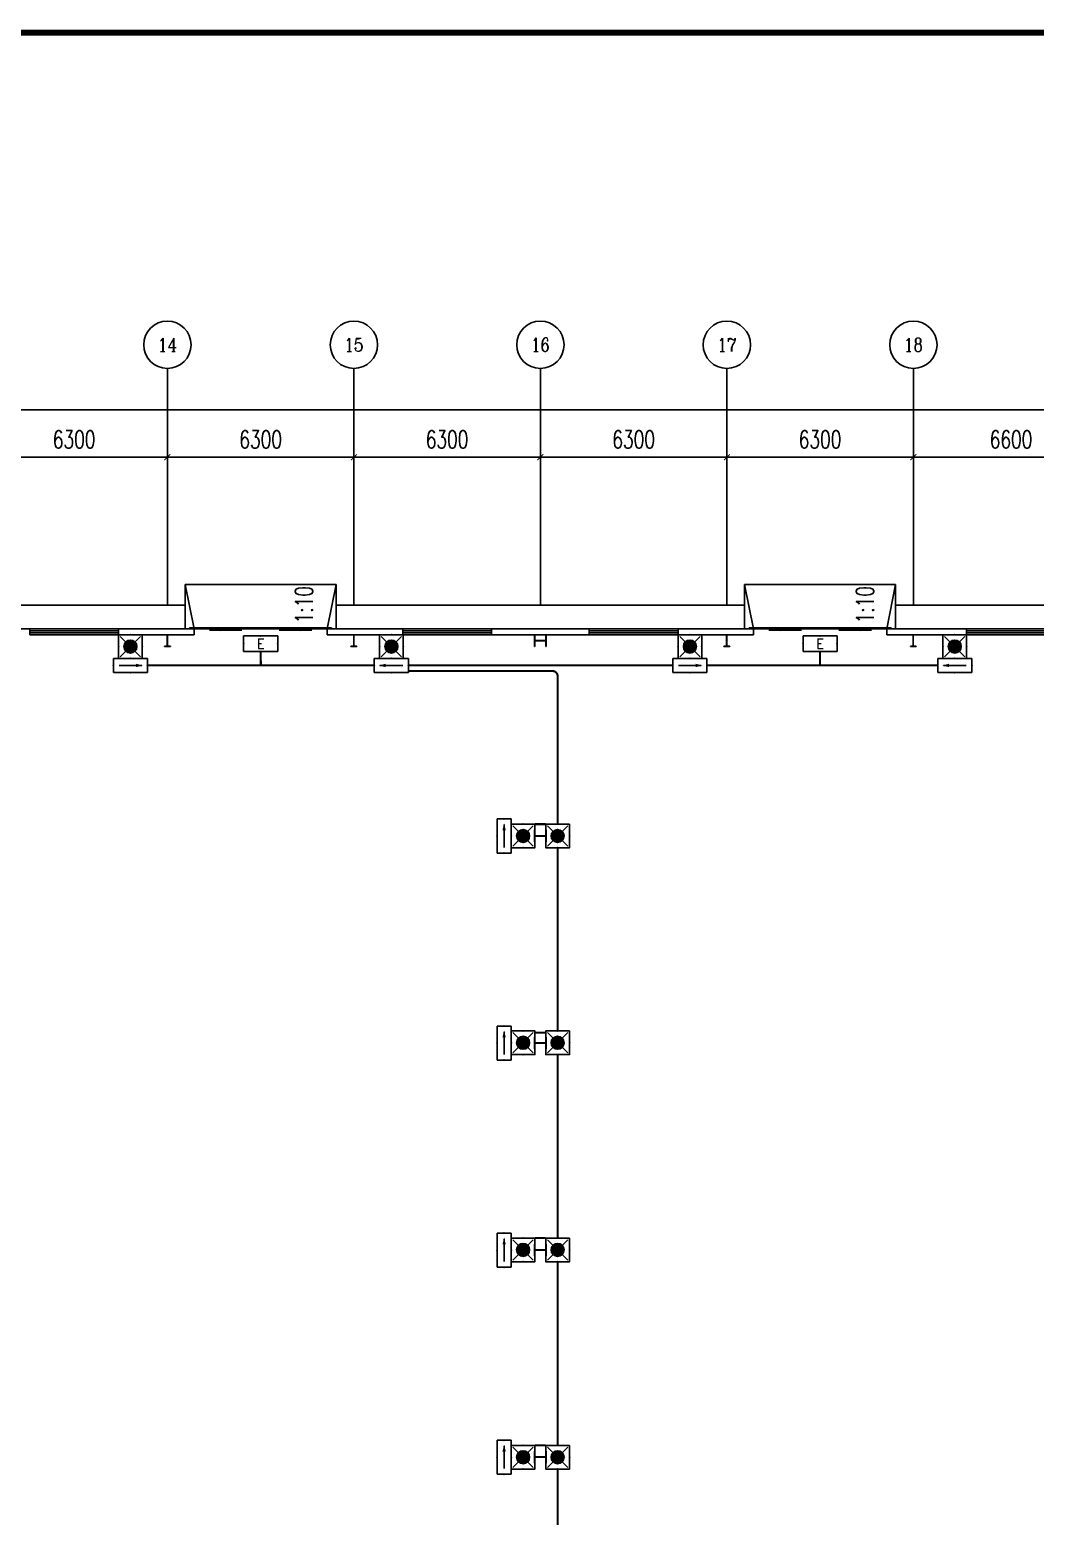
# Model space of a CAD drawing. Extents: x -417156 to 1571408, y 205758 to 1045562.
# Drawn here: x 1142252 to 1176220, y 934454 to 984703 of the extents above; entities that cross this region are included whole.
import ezdxf
from ezdxf.enums import TextEntityAlignment as Align

# ---------------------------------------------------------------- set-up
doc = ezdxf.new("R2010")
doc.units = 0
doc.header["$LTSCALE"] = 1000
doc.header["$MEASUREMENT"] = 0
doc.layers.get('0').update_dxf_attribs({"linetype": 'CONTINUOUS'})
doc.layers.get('DEFPOINTS').update_dxf_attribs({"linetype": 'CONTINUOUS'})
for name, color, linetype in [('AXIS', 3, 'CONTINUOUS'), ('AXIS_TEXT', 7, 'CONTINUOUS'), ('COLUMN', 99, 'CONTINUOUS'), ('DIM_SYMB', 3, 'CONTINUOUS'), ('EQUIP-照明', 3, 'CONTINUOUS'), ('GROUND', 2, 'CONTINUOUS'), ('PUB_TEXT', 7, 'CONTINUOUS'), ('PUB_TITLE', 4, 'CONTINUOUS'), ('STAIR', 2, 'CONTINUOUS'), ('WALL', 9, 'CONTINUOUS'), ('WINDOW', 99, 'CONTINUOUS'), ('WIRE-照明', 1, 'CONTINUOUS')]:
    doc.layers.add(name, color=color, linetype=linetype)
doc.styles.add('_TCH_AXIS', font='COMPLEX', dxfattribs={"bigfont": 'GBCBIG'})
doc.styles.add('_TCH_DIM', font='SIMPLEX', dxfattribs={"bigfont": 'GBCBIG'})
doc.styles.add('_TEL_DIM', font='SIMPLEX', dxfattribs={"width": 0.8, "height": 3.5, "bigfont": 'HZTXT'})
doc.styles.add('COMPLEX', font='COMPLEX')
doc.styles.add('DIM_FONT', font='SIMPLEX', dxfattribs={"width": 0.7, "bigfont": 'GBCBIG'})
doc.styles.get("Standard").update_dxf_attribs({"font": 'gbenor.shx', "bigfont": 'gbcbig.shx'})
doc.dimstyles.new('DIMN200', dxfattribs={"dimscale": 2, "dimtxt": 300, "dimasz": 100, "dimexe": 250, "dimexo": 300, "dimgap": 150, "dimtad": 1, "dimdec": 0, "dimzin": 0, "dimtxsty": 'DIM_FONT', "dimblk": 'ARCHTICK', "dimcen": 0.09, "dimclrt": 7, "dimazin": 3, "dimtfac": 1, "dimtdec": 0, "dimtix": 1, "dimtmove": 0, "dimatfit": 3, "dimtolj": 1, "dimtzin": 0})

# ---------------------------------------------------------------- blocks, each defined once
blk = doc.blocks.new('$WINLIB2D$00000001')
for p, q in [((-0.5, 0.5), (0.5, 0.5)), ((-0.5, 0.5), (-0.5, -0.5)), ((0.5, -0.5), (0.5, 0.5)), ((0.5, 0.167), (-0.5, 0.167)), ((0.5, -0.167), (-0.5, -0.167)), ((-0.5, -0.5), (0.5, -0.5))]:
    blk.add_line(p, q)
blk = doc.blocks.new('$DORLIB2D$00000130')
at = {"color": 0, "linetype": 'CONTINUOUS'}
for p, q in [((-0.533, 0.66), (-0.533, 0.513)), ((0, 0.66), (-0.533, 0.66)), ((0, 0.513), (0, 0.66)), ((0.533, 0.66), (0, 0.66)), ((0.533, 0.66), (0.533, 0.513)), ((0, 0.513), (-0.533, 0.513)), ((0.533, 0.513), (0, 0.513)), ((-0.385, 0.269), (-0.14, 0.269)), ((-0.385, 0.269), (-0.3, 0.214)), ((-0.3, 0.214), (-0.3, 0.269)), ((0.385, 0.269), (0.14, 0.269)), ((0.3, 0.214), (0.3, 0.269)), ((0.385, 0.269), (0.3, 0.214))]:
    blk.add_line(p, q, dxfattribs=at)
blk = doc.blocks.new('_AXISO')
blk.add_circle((0, 0), 0.5)
at = {"layer": 'AXIS_TEXT', "style": 'COMPLEX', "width": 1.041667}
blk.add_attdef('A', text='', height=0.56, dxfattribs=at).set_placement((-0.25, -0.28), (0.25, -0.28), align=Align.FIT)
blk = doc.blocks.new('_ARCHTICK')
at = {"color": 0, "linetype": 'BYBLOCK', "const_width": 0.15}
blk.add_lwpolyline([(-0.5, -0.5), (0.5, 0.5)], dxfattribs=at)
blk = doc.blocks.new('*D106')
at = {"layer": 'AXIS', "color": 0}
for p, q in [((237909, 287558), (237909, 294058)), ((352309, 287558), (352309, 294058)), ((237909, 293558), (352309, 293558))]:
    blk.add_line(p, q, dxfattribs=at)
at = {"layer": 'DEFPOINTS', "color": 0}
for p in [(352309, 293558), (237909, 286958), (352309, 286958)]:
    blk.add_point(p, dxfattribs=at)
at = {"layer": 'AXIS', "color": 0, "xscale": 200, "yscale": 200, "zscale": 200, "rotation": 180}
blk.add_blockref('_ARCHTICK', (237909, 293558), dxfattribs=at)
at = {"layer": 'AXIS', "color": 0, "xscale": 200, "yscale": 200, "zscale": 200}
blk.add_blockref('_ARCHTICK', (352309, 293558), dxfattribs=at)
at = {"layer": 'AXIS', "color": 7, "insert": (295109, 294158), "char_height": 600, "attachment_point": 5, "style": 'DIM_FONT'}
blk.add_mtext('\\A1;114400', dxfattribs=at)
blk = doc.blocks.new('*D120')
at = {"layer": 'AXIS', "color": 0}
for p, q in [((314009, 287558), (314009, 292458)), ((320309, 287558), (320309, 292458)), ((314009, 291958), (320309, 291958))]:
    blk.add_line(p, q, dxfattribs=at)
at = {"layer": 'DEFPOINTS', "color": 0}
for p in [(320309, 291958), (314009, 286958), (320309, 286958)]:
    blk.add_point(p, dxfattribs=at)
at = {"layer": 'AXIS', "color": 0, "xscale": 200, "yscale": 200, "zscale": 200, "rotation": 180}
blk.add_blockref('_ARCHTICK', (314009, 291958), dxfattribs=at)
at = {"layer": 'AXIS', "color": 0, "xscale": 200, "yscale": 200, "zscale": 200}
blk.add_blockref('_ARCHTICK', (320309, 291958), dxfattribs=at)
at = {"layer": 'AXIS', "color": 7, "insert": (317159, 292558), "char_height": 600, "attachment_point": 5, "style": 'DIM_FONT'}
blk.add_mtext('\\A1;6300', dxfattribs=at)
blk = doc.blocks.new('*D121')
at = {"layer": 'AXIS', "color": 0}
for p, q in [((320309, 287558), (320309, 292458)), ((326609, 287558), (326609, 292458)), ((320309, 291958), (326609, 291958))]:
    blk.add_line(p, q, dxfattribs=at)
at = {"layer": 'DEFPOINTS', "color": 0}
for p in [(326609, 291958), (320309, 286958), (326609, 286958)]:
    blk.add_point(p, dxfattribs=at)
at = {"layer": 'AXIS', "color": 0, "xscale": 200, "yscale": 200, "zscale": 200, "rotation": 180}
blk.add_blockref('_ARCHTICK', (320309, 291958), dxfattribs=at)
at = {"layer": 'AXIS', "color": 0, "xscale": 200, "yscale": 200, "zscale": 200}
blk.add_blockref('_ARCHTICK', (326609, 291958), dxfattribs=at)
at = {"layer": 'AXIS', "color": 7, "insert": (323459, 292558), "char_height": 600, "attachment_point": 5, "style": 'DIM_FONT'}
blk.add_mtext('\\A1;6300', dxfattribs=at)
blk = doc.blocks.new('*D122')
at = {"layer": 'AXIS', "color": 0}
for p, q in [((326609, 287558), (326609, 292458)), ((332909, 287558), (332909, 292458)), ((326609, 291958), (332909, 291958))]:
    blk.add_line(p, q, dxfattribs=at)
at = {"layer": 'DEFPOINTS', "color": 0}
for p in [(332909, 291958), (326609, 286958), (332909, 286958)]:
    blk.add_point(p, dxfattribs=at)
at = {"layer": 'AXIS', "color": 0, "xscale": 200, "yscale": 200, "zscale": 200, "rotation": 180}
blk.add_blockref('_ARCHTICK', (326609, 291958), dxfattribs=at)
at = {"layer": 'AXIS', "color": 0, "xscale": 200, "yscale": 200, "zscale": 200}
blk.add_blockref('_ARCHTICK', (332909, 291958), dxfattribs=at)
at = {"layer": 'AXIS', "color": 7, "insert": (329759, 292558), "char_height": 600, "attachment_point": 5, "style": 'DIM_FONT'}
blk.add_mtext('\\A1;6300', dxfattribs=at)
blk = doc.blocks.new('*D123')
at = {"layer": 'AXIS', "color": 0}
for p, q in [((332909, 287558), (332909, 292458)), ((339209, 287558), (339209, 292458)), ((332909, 291958), (339209, 291958))]:
    blk.add_line(p, q, dxfattribs=at)
at = {"layer": 'DEFPOINTS', "color": 0}
for p in [(339209, 291958), (332909, 286958), (339209, 286958)]:
    blk.add_point(p, dxfattribs=at)
at = {"layer": 'AXIS', "color": 0, "xscale": 200, "yscale": 200, "zscale": 200, "rotation": 180}
blk.add_blockref('_ARCHTICK', (332909, 291958), dxfattribs=at)
at = {"layer": 'AXIS', "color": 0, "xscale": 200, "yscale": 200, "zscale": 200}
blk.add_blockref('_ARCHTICK', (339209, 291958), dxfattribs=at)
at = {"layer": 'AXIS', "color": 7, "insert": (336059, 292558), "char_height": 600, "attachment_point": 5, "style": 'DIM_FONT'}
blk.add_mtext('\\A1;6300', dxfattribs=at)
blk = doc.blocks.new('*D124')
at = {"layer": 'AXIS', "color": 0}
for p, q in [((339209, 287558), (339209, 292458)), ((345509, 287558), (345509, 292458)), ((339209, 291958), (345509, 291958))]:
    blk.add_line(p, q, dxfattribs=at)
at = {"layer": 'DEFPOINTS', "color": 0}
for p in [(345509, 291958), (339209, 286958), (345509, 286958)]:
    blk.add_point(p, dxfattribs=at)
at = {"layer": 'AXIS', "color": 0, "xscale": 200, "yscale": 200, "zscale": 200, "rotation": 180}
blk.add_blockref('_ARCHTICK', (339209, 291958), dxfattribs=at)
at = {"layer": 'AXIS', "color": 0, "xscale": 200, "yscale": 200, "zscale": 200}
blk.add_blockref('_ARCHTICK', (345509, 291958), dxfattribs=at)
at = {"layer": 'AXIS', "color": 7, "insert": (342359, 292558), "char_height": 600, "attachment_point": 5, "style": 'DIM_FONT'}
blk.add_mtext('\\A1;6300', dxfattribs=at)
blk = doc.blocks.new('*D125')
at = {"layer": 'AXIS', "color": 0}
for p, q in [((345509, 287558), (345509, 292458)), ((352109, 287558), (352109, 292458)), ((345509, 291958), (352109, 291958))]:
    blk.add_line(p, q, dxfattribs=at)
at = {"layer": 'DEFPOINTS', "color": 0}
for p in [(352109, 291958), (345509, 286958), (352109, 286958)]:
    blk.add_point(p, dxfattribs=at)
at = {"layer": 'AXIS', "color": 0, "xscale": 200, "yscale": 200, "zscale": 200, "rotation": 180}
blk.add_blockref('_ARCHTICK', (345509, 291958), dxfattribs=at)
at = {"layer": 'AXIS', "color": 0, "xscale": 200, "yscale": 200, "zscale": 200}
blk.add_blockref('_ARCHTICK', (352109, 291958), dxfattribs=at)
at = {"layer": 'AXIS', "color": 7, "insert": (348809, 292558), "char_height": 600, "attachment_point": 5, "style": 'DIM_FONT'}
blk.add_mtext('\\A1;6600', dxfattribs=at)
blk = doc.blocks.new('$EQUIP$00001167')
for p, q in [((-0.429, 0.429), (0.429, -0.429)), ((-0.429, -0.429), (0.429, 0.429))]:
    blk.add_line(p, q)
blk.add_lwpolyline([(-0.5, 0.5), (-0.5, -0.5), (0.5, -0.5), (0.5, 0.5)], close=True)
blk.add_circle((0, 0), 0.275)
for p in [(-0.5, 0), (0, 0.5), (0.5, 0), (0, -0.5)]:
    blk.add_point(p)
for points in [[(-0.238, 0.137), (0.238, 0.137), (-0.275, 0), (0.275, 0)], [(-0.238, -0.137), (0.238, -0.137), (-0.275, 0), (0.275, 0)], [(-0.137, 0.238), (0.137, 0.238), (-0.238, 0.137), (0.238, 0.137)], [(0, 0.275), (0, 0.275), (-0.137, 0.238), (0.137, 0.238)], [(-0.137, -0.238), (0.137, -0.238), (-0.238, -0.137), (0.238, -0.137)], [(0, -0.275), (0, -0.275), (-0.137, -0.238), (0.137, -0.238)]]:
    blk.add_solid(points)
at = {"flags": 9}
blk.add_attdef('A', (0, 0), '', height=0.00002, dxfattribs=at)
blk = doc.blocks.new('$EQUIP$00001686')
for p, q in [((0.72, 0.6), (-0.72, 0.6)), ((-0.72, 0.6), (-0.72, 0)), ((-0.72, 0), (0.72, 0)), ((0.72, 0), (0.72, 0.6))]:
    blk.add_line(p, q)
at = {"color": 7}
blk.add_line((-0.48, 0.3), (0.48, 0.3), dxfattribs=at)
for p in [(-0.72, 0.3), (0, 0.6), (0, 0), (0.72, 0.3)]:
    blk.add_point(p)
blk.add_solid([(-0.24, 0.228), (-0.528, 0.3), (-0.24, 0.372)])
blk = doc.blocks.new('$EQUIP$00001776')
for p, q in [((0.72, 0.66), (-0.72, 0.66)), ((-0.72, 0.66), (-0.72, 0)), ((0.72, 0), (0.72, 0.66)), ((-0.72, 0), (0.72, 0))]:
    blk.add_line(p, q)
for p in [(0, 0.66), (-0.72, 0.33), (0, 0), (0.72, 0.33)]:
    blk.add_point(p)
blk = doc.blocks.new('E22')
at = {"layer": 'AXIS', "color": 8}
for p, q in [((320309, 286957.7), (320309, 294957.7)), ((326609, 286957.7), (326609, 294957.7)), ((332909, 286957.7), (332909, 294957.7)), ((339209, 286957.7), (339209, 294957.7)), ((345509, 286957.7), (345509, 294957.7))]:
    blk.add_line(p, q, dxfattribs=at)
at = {"layer": 'COLUMN', "color": 8}
for p, q in [((320409, 285957.7), (320209, 285957.7)), ((320209, 285957.7), (320209, 285947.7)), ((320209, 285947.7), (320296.8, 285947.7)), ((320296.8, 285947.7), (320301.8, 285942.7)), ((320301.8, 285942.7), (320301.8, 285572.7)), ((320307.8, 285942.7), (320312.8, 285947.7)), ((320307.8, 285572.7), (320307.8, 285942.7)), ((320312.8, 285947.7), (320409, 285947.7)), ((320409, 285947.7), (320409, 285957.7)), ((326709, 285957.7), (326509, 285957.7)), ((326509, 285957.7), (326509, 285947.7)), ((326509, 285947.7), (326596.8, 285947.7)), ((326596.8, 285947.7), (326601.8, 285942.7)), ((326601.8, 285942.7), (326601.8, 285572.7)), ((326607.8, 285942.7), (326612.8, 285947.7)), ((326607.8, 285572.7), (326607.8, 285942.7)), ((326612.8, 285947.7), (326709, 285947.7)), ((326709, 285947.7), (326709, 285957.7)), ((332725, 285957.7), (332709, 285957.7)), ((332709, 285957.7), (332709, 285557.7)), ((332725, 285762.7), (332725, 285957.7)), ((333109, 285957.7), (333093, 285957.7)), ((333093, 285957.7), (333093, 285762.7)), ((333109, 285557.7), (333109, 285957.7)), ((339309, 285957.7), (339109, 285957.7)), ((339109, 285957.7), (339109, 285947.7)), ((339109, 285947.7), (339196.8, 285947.7)), ((339196.8, 285947.7), (339201.8, 285942.7)), ((339201.8, 285942.7), (339201.8, 285572.7)), ((339207.8, 285942.7), (339212.8, 285947.7)), ((339207.8, 285572.7), (339207.8, 285942.7)), ((339212.8, 285947.7), (339309, 285947.7)), ((339309, 285947.7), (339309, 285957.7)), ((345609, 285957.7), (345409, 285957.7)), ((345409, 285957.7), (345409, 285947.7)), ((345409, 285947.7), (345496.8, 285947.7)), ((345496.8, 285947.7), (345501.8, 285942.7)), ((345501.8, 285942.7), (345501.8, 285572.7)), ((345507.8, 285942.7), (345512.8, 285947.7)), ((345507.8, 285572.7), (345507.8, 285942.7)), ((345512.8, 285947.7), (345609, 285947.7)), ((345609, 285947.7), (345609, 285957.7)), ((320296.8, 285567.7), (320209, 285567.7)), ((320209, 285567.7), (320209, 285557.7)), ((320209, 285557.7), (320409, 285557.7)), ((320301.8, 285572.7), (320296.8, 285567.7)), ((320312.8, 285567.7), (320307.8, 285572.7)), ((320409, 285567.7), (320312.8, 285567.7)), ((320409, 285557.7), (320409, 285567.7)), ((326596.8, 285567.7), (326509, 285567.7)), ((326509, 285567.7), (326509, 285557.7)), ((326509, 285557.7), (326709, 285557.7)), ((326601.8, 285572.7), (326596.8, 285567.7)), ((326612.8, 285567.7), (326607.8, 285572.7)), ((326709, 285567.7), (326612.8, 285567.7)), ((326709, 285557.7), (326709, 285567.7)), ((332709, 285557.7), (332725, 285557.7)), ((333093, 285762.7), (332725, 285762.7)), ((332725, 285752.7), (333093, 285752.7)), ((332725, 285557.7), (332725, 285752.7)), ((333093, 285752.7), (333093, 285557.7)), ((333093, 285557.7), (333109, 285557.7)), ((339196.8, 285567.7), (339109, 285567.7)), ((339109, 285567.7), (339109, 285557.7)), ((339109, 285557.7), (339309, 285557.7)), ((339201.8, 285572.7), (339196.8, 285567.7)), ((339212.8, 285567.7), (339207.8, 285572.7)), ((339309, 285567.7), (339212.8, 285567.7)), ((339309, 285557.7), (339309, 285567.7)), ((345496.8, 285567.7), (345409, 285567.7)), ((345409, 285567.7), (345409, 285557.7)), ((345409, 285557.7), (345609, 285557.7)), ((345501.8, 285572.7), (345496.8, 285567.7)), ((345512.8, 285567.7), (345507.8, 285572.7)), ((345609, 285567.7), (345512.8, 285567.7)), ((345609, 285557.7), (345609, 285567.7)), ((332725, 279357.7), (332709, 279357.7)), ((332709, 279357.7), (332709, 278957.7)), ((332709, 278957.7), (332725, 278957.7)), ((332725, 279162.7), (332725, 279357.7)), ((333093, 279162.7), (332725, 279162.7)), ((332725, 279152.7), (333093, 279152.7)), ((332725, 278957.7), (332725, 279152.7)), ((333109, 279357.7), (333093, 279357.7)), ((333093, 279357.7), (333093, 279162.7)), ((333093, 279152.7), (333093, 278957.7)), ((333093, 278957.7), (333109, 278957.7)), ((333109, 278957.7), (333109, 279357.7)), ((332725, 272357.7), (332709, 272357.7)), ((332709, 272357.7), (332709, 271957.7)), ((332725, 272162.7), (332725, 272357.7)), ((333109, 272357.7), (333093, 272357.7)), ((333093, 272357.7), (333093, 272162.7)), ((333109, 271957.7), (333109, 272357.7)), ((332709, 271957.7), (332725, 271957.7)), ((333093, 272162.7), (332725, 272162.7)), ((332725, 272152.7), (333093, 272152.7)), ((332725, 271957.7), (332725, 272152.7)), ((333093, 272152.7), (333093, 271957.7)), ((333093, 271957.7), (333109, 271957.7)), ((332725, 265357.7), (332709, 265357.7)), ((332709, 265357.7), (332709, 264957.7)), ((332725, 265162.7), (332725, 265357.7)), ((333109, 265357.7), (333093, 265357.7)), ((333093, 265357.7), (333093, 265162.7)), ((333109, 264957.7), (333109, 265357.7)), ((332709, 264957.7), (332725, 264957.7)), ((333093, 265162.7), (332725, 265162.7)), ((332725, 265152.7), (333093, 265152.7)), ((332725, 264957.7), (332725, 265152.7)), ((333093, 265152.7), (333093, 264957.7)), ((333093, 264957.7), (333109, 264957.7)), ((332725, 258357.7), (332709, 258357.7)), ((332709, 258357.7), (332709, 257957.7)), ((332725, 258162.7), (332725, 258357.7)), ((333109, 258357.7), (333093, 258357.7)), ((333093, 258357.7), (333093, 258162.7)), ((333109, 257957.7), (333109, 258357.7)), ((332709, 257957.7), (332725, 257957.7)), ((333093, 258162.7), (332725, 258162.7)), ((332725, 258152.7), (333093, 258152.7)), ((332725, 257957.7), (332725, 258152.7)), ((333093, 258152.7), (333093, 257957.7)), ((333093, 257957.7), (333109, 257957.7))]:
    blk.add_line(p, q, dxfattribs=at)
at = {"layer": 'DIM_SYMB', "color": 8}
for points in [[(325431, 286431.4, 0, 0, 0), (325431, 286868.9, 160, 0, 0), (325431, 287468.9, 0, 0, 0)], [(344384, 286431.4, 0, 0, 0), (344384, 286868.9, 160, 0, 0), (344384, 287468.9, 0, 0, 0)]]:
    blk.add_lwpolyline(points, format="xyseb", dxfattribs=at)
at = {"layer": 'GROUND', "color": 8}
for p, q in [((320908.8, 286957.7), (307108.8, 286957.7)), ((339808.8, 286957.7), (326008.8, 286957.7)), ((353109, 286957.7), (344908.8, 286957.7)), ((320908.8, 286157.7), (307108.8, 286157.7)), ((339808.8, 286157.7), (326008.8, 286157.7)), ((352309, 286157.7), (344908.8, 286157.7))]:
    blk.add_line(p, q, dxfattribs=at)
at = {"layer": 'STAIR', "color": 8}
for p, q in [((326008.8, 287657.7), (320908.8, 287657.7)), ((320908.8, 287657.7), (320908.8, 286157.7)), ((321208.8, 286157.7), (320908.8, 287657.7)), ((325708.8, 286157.7), (326008.8, 287657.7)), ((326008.8, 287657.7), (326008.8, 286157.7)), ((344908.8, 287657.7), (339808.8, 287657.7)), ((339808.8, 287657.7), (339808.8, 286157.7)), ((340108.8, 286157.7), (339808.8, 287657.7)), ((344608.8, 286157.7), (344908.8, 287657.7)), ((344908.8, 287657.7), (344908.8, 286157.7)), ((326008.8, 286157.7), (320908.8, 286157.7)), ((344908.8, 286157.7), (339808.8, 286157.7))]:
    blk.add_line(p, q, dxfattribs=at)
at = {"layer": 'WALL', "color": 8}
for p, q in [((320309, 286157.7), (318659, 286157.7)), ((318659, 286157.7), (318659, 285957.7)), ((318659, 285957.7), (320209, 285957.7)), ((321208.8, 286157.7), (320309, 286157.7)), ((320409, 285957.7), (321208.8, 285957.7)), ((321208.8, 285957.7), (321208.8, 286157.7)), ((326609, 286157.7), (325708.8, 286157.7)), ((325708.8, 286157.7), (325708.8, 285957.7)), ((325708.8, 285957.7), (326509, 285957.7)), ((328259, 286157.7), (326609, 286157.7)), ((326709, 285957.7), (328259, 285957.7)), ((328259, 285957.7), (328259, 286157.7)), ((333109, 286157.7), (331259, 286157.7)), ((331259, 286157.7), (331259, 285957.7)), ((331259, 285957.7), (332709, 285957.7)), ((332725, 285957.7), (333093, 285957.7)), ((334559, 286157.7), (333109, 286157.7)), ((333109, 285957.7), (334559, 285957.7)), ((334559, 285957.7), (334559, 286157.7)), ((339209, 286157.7), (337559, 286157.7)), ((337559, 286157.7), (337559, 285957.7)), ((337559, 285957.7), (339109, 285957.7)), ((340108.8, 286157.7), (339209, 286157.7)), ((339309, 285957.7), (340108.8, 285957.7)), ((340108.8, 285957.7), (340108.8, 286157.7)), ((345509, 286157.7), (344608.8, 286157.7)), ((344608.8, 286157.7), (344608.8, 285957.7)), ((344608.8, 285957.7), (345409, 285957.7)), ((347309, 286157.7), (345509, 286157.7)), ((345609, 285957.7), (347309, 285957.7)), ((347309, 285957.7), (347309, 286157.7))]:
    blk.add_line(p, q, dxfattribs=at)
at = {"layer": 'AXIS', "color": 8}
ref = blk.add_blockref('_AXISO', (320309, 295757.7), dxfattribs=dict(at, xscale=1600, yscale=1600, zscale=1600))
ref.add_attrib('A', '14', dxfattribs={"layer": 'AXIS_TEXT', "color": 8, "height": 445.3, "style": '_TCH_AXIS'}).set_placement((319980.3, 295535.1), (320637.7, 295535.1), align=Align.FIT)
ref = blk.add_blockref('_AXISO', (326609, 295757.7), dxfattribs=dict(at, xscale=1600, yscale=1600, zscale=1600))
ref.add_attrib('A', '15', dxfattribs={"layer": 'AXIS_TEXT', "color": 8, "height": 454.4, "style": '_TCH_AXIS', "width": 1.034483}).set_placement((326284.4, 295530.5), (326933.6, 295530.5), align=Align.FIT)
ref = blk.add_blockref('_AXISO', (332909, 295757.7), dxfattribs=dict(at, xscale=1600, yscale=1600, zscale=1600))
ref.add_attrib('A', '16', dxfattribs={"layer": 'AXIS_TEXT', "color": 8, "height": 463.84, "style": '_TCH_AXIS'}).set_placement((332588.7, 295525.8), (333229.3, 295525.8), align=Align.FIT)
ref = blk.add_blockref('_AXISO', (339209, 295757.7), dxfattribs=dict(at, xscale=1600, yscale=1600, zscale=1600))
ref.add_attrib('A', '17', dxfattribs={"layer": 'AXIS_TEXT', "color": 8, "height": 454.4, "style": '_TCH_AXIS', "width": 1.034483}).set_placement((338884.4, 295530.5), (339533.6, 295530.5), align=Align.FIT)
ref = blk.add_blockref('_AXISO', (345509, 295757.7), dxfattribs=dict(at, xscale=1600, yscale=1600, zscale=1600))
ref.add_attrib('A', '18', dxfattribs={"layer": 'AXIS_TEXT', "color": 8, "height": 454.4, "style": '_TCH_AXIS', "width": 1.034483}).set_placement((345184.4, 295530.5), (345833.6, 295530.5), align=Align.FIT)
at = {"layer": 'WINDOW', "color": 8, "rotation": 180}
for name, p, xscale, yscale, zscale in [('$WINLIB2D$00000001', (317159, 286057.7), 3000, 200, 3000), ('$DORLIB2D$00000130', (323458.8, 286057.7), 4500, -200, 4500), ('$WINLIB2D$00000001', (329759, 286057.7), 3000, 200, 3000), ('$WINLIB2D$00000001', (336059, 286057.7), 3000, 200, 3000), ('$DORLIB2D$00000130', (342358.8, 286057.7), 4500, -200, 4500), ('$WINLIB2D$00000001', (348809, 286057.7), 3000, 200, 3000)]:
    blk.add_blockref(name, p, dxfattribs=dict(at, xscale=xscale, yscale=yscale, zscale=zscale))
at = {"layer": 'PUB_TEXT', "color": 8, "style": '_TCH_DIM', "width": 0.705882}
for p in [(325221, 286340.1), (344174, 286340.1)]:
    blk.add_text('1:10', height=595, rotation=90, dxfattribs=at).set_placement(p)
at = {"layer": 'AXIS', "color": 8}
for p1, p2, distance, picture, middle in [((237909, 286957.7), (352309, 286957.7), 6600, '*D106', (295109, 294157.7)), ((314009, 286957.7), (320309, 286957.7), 5000, '*D120', (317159, 292557.7)), ((320309, 286957.7), (326609, 286957.7), 5000, '*D121', (323459, 292557.7)), ((326609, 286957.7), (332909, 286957.7), 5000, '*D122', (329759, 292557.7)), ((332909, 286957.7), (339209, 286957.7), 5000, '*D123', (336059, 292557.7)), ((339209, 286957.7), (345509, 286957.7), 5000, '*D124', (342359, 292557.7)), ((345509, 286957.7), (352109, 286957.7), 5000, '*D125', (348809, 292557.7))]:
    dim = blk.add_aligned_dim(p1=p1, p2=p2, distance=distance, dimstyle='DIMN200', dxfattribs=at)
    dim.commit()
    dim.dimension.update_dxf_attribs({"geometry": picture, "text_midpoint": middle})

msp = doc.modelspace()

# ---------------------------------------------------------------- linework, layer by layer
at = {"layer": 'PUB_TITLE', "const_width": 200}
msp.add_lwpolyline([(1047275, 869803), (1208475, 869803), (1208475, 984603), (1047275, 984603)], close=True, dxfattribs=at)
at = {"layer": 'WIRE-照明', "linetype": 'CONTINUOUS', "const_width": 70}
for points in [[(1150052, 963685), (1150060, 963214)], [(1168952, 963685), (1168952, 963214)], [(1153892, 963214), (1146228, 963214)], [(1163976, 963214), (1155044, 963214)], [(1172926, 963214), (1165128, 963214)], [(1159686, 957849), (1159318, 957849)], [(1160086, 950859), (1160086, 957049)], [(1159686, 950802), (1159318, 950802)], [(1160086, 943859), (1160086, 950059)], [(1159686, 943859), (1159318, 943859)], [(1160086, 936849), (1160086, 943059)], [(1159686, 936849), (1159318, 936849)], [(1160086, 929859), (1160086, 936049)]]:
    msp.add_lwpolyline(points, dxfattribs=at)
msp.add_lwpolyline([(1160086, 957849), (1160086, 962847, 0.414214), (1159906, 963027), (1155044, 963027)], format="xyb", dxfattribs=at)

# ---------------------------------------------------------------- block references
msp.add_blockref('E22', (826593, 678296))
at = {"layer": 'EQUIP-照明', "yscale": 800, "zscale": 800}
for p, xscale in [((1145652, 963854), 800), ((1154468, 963854), 800), ((1164552, 963854), -800), ((1173502, 963854), -800), ((1158918, 957449), 800), ((1160086, 957449), -800), ((1158918, 950459), 800), ((1160086, 950459), -800), ((1158918, 943459), 800), ((1160086, 943459), -800), ((1158918, 936449), 800), ((1160086, 936449), -800)]:
    msp.add_blockref('$EQUIP$00001167', p, dxfattribs=dict(at, xscale=xscale))
at = {"layer": 'EQUIP-照明'}
ref = msp.add_blockref('$EQUIP$00001776', (1150052, 964213), dxfattribs=dict(at, xscale=800, yscale=800, zscale=800, rotation=180))
ref.add_attrib('$TEXT$', 'E', dxfattribs={"layer": '0', "color": 7, "height": 320, "style": '_TEL_DIM'}).set_placement((1150052, 963949), align=Align.MIDDLE_CENTER)
ref = msp.add_blockref('$EQUIP$00001776', (1168952, 964213), dxfattribs=dict(at, xscale=800, yscale=800, zscale=800, rotation=180))
ref.add_attrib('$TEXT$', 'E', dxfattribs={"layer": '0', "color": 7, "height": 320, "style": '_TEL_DIM'}).set_placement((1168952, 963949), align=Align.MIDDLE_CENTER)
at = {"layer": 'EQUIP-照明', "yscale": 800, "zscale": 800}
for p, xscale, rotation in [((1145652, 963454), 800, 180), ((1154468, 963454), -800, 180), ((1164552, 963454), 800, 180), ((1173502, 963454), -800, 180), ((1158518, 957449), -800, 90), ((1158518, 950449), -800, 90), ((1158518, 943449), -800, 90), ((1158518, 936449), -800, 90)]:
    msp.add_blockref('$EQUIP$00001686', p, dxfattribs=dict(at, xscale=xscale, rotation=rotation))

doc.saveas('drawing.dxf')
